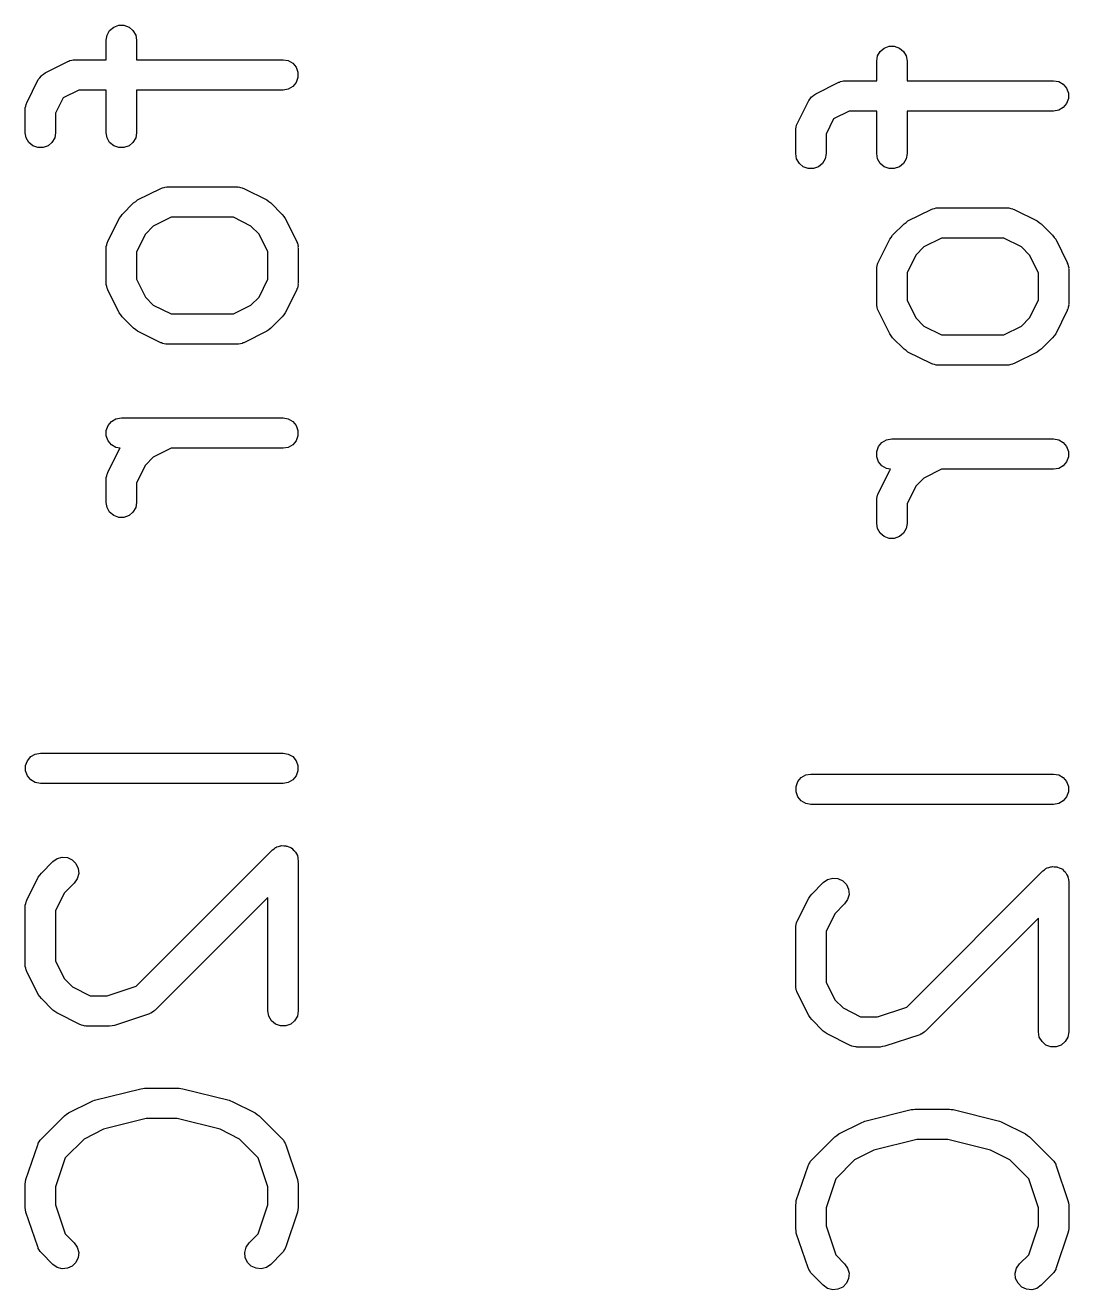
# Model space of a CAD drawing. Extents: x 91.3 to 189.8, y -113.5 to -60.4.
# Drawn here: x 133.652 to 137.092, y -71.05 to -66.882 of the extents above; entities that cross this region are included whole.
import ezdxf

# ---------------------------------------------------------------- set-up
doc = ezdxf.new("R2010")
doc.units = 0
doc.header["$MEASUREMENT"] = 0
doc.layers.add('BLACK', color=7, linetype='CONTINUOUS')

msp = doc.modelspace()

# ---------------------------------------------------------------- linework, layer by layer
at = {"layer": 'Black'}
for p, q in [((133.93, -66.8993), (133.944, -66.8881)), ((133.944, -66.8881), (133.96, -66.8822)), ((133.96, -66.8822), (133.977, -66.8822)), ((133.977, -66.8822), (133.994, -66.8881)), ((133.994, -66.8881), (134.007, -66.8993)), ((133.919, -66.9314), (133.922, -66.9143)), ((133.919, -66.9957), (133.919, -66.9314)), ((133.922, -66.9143), (133.93, -66.8993)), ((134.007, -66.8993), (134.016, -66.9143)), ((134.016, -66.9143), (134.019, -66.9314)), ((134.019, -66.9314), (134.019, -66.9957)), ((136.462, -66.9834), (136.47, -66.9683)), ((136.47, -66.9683), (136.484, -66.9572)), ((136.484, -66.9572), (136.5, -66.9512)), ((136.5, -66.9512), (136.517, -66.9512)), ((136.517, -66.9512), (136.534, -66.9572)), ((136.534, -66.9572), (136.547, -66.9683)), ((136.547, -66.9683), (136.556, -66.9834)), ((133.718, -67.0391), (133.794, -67.001)), ((133.794, -67.001), (133.797, -67.0002)), ((133.797, -67.0002), (133.799, -66.9987)), ((133.799, -66.9987), (133.805, -66.9977)), ((133.805, -66.9977), (133.81, -66.996)), ((133.81, -66.996), (133.813, -66.9962)), ((133.813, -66.9962), (133.816, -66.9957)), ((133.816, -66.9957), (133.919, -66.9957)), ((134.019, -66.9957), (134.502, -66.9957)), ((134.502, -66.9957), (134.519, -66.9987)), ((134.519, -66.9987), (134.534, -67.0074)), ((134.534, -67.0074), (134.545, -67.0207)), ((134.545, -67.0207), (134.551, -67.037)), ((136.459, -67.0005), (136.462, -66.9834)), ((136.459, -67.0648), (136.459, -67.0005)), ((136.556, -66.9834), (136.559, -67.0005)), ((136.559, -67.0005), (136.559, -67.0648)), ((133.657, -67.1376), (133.695, -67.0614)), ((133.695, -67.0614), (133.7, -67.0556)), ((133.7, -67.0556), (133.704, -67.0494)), ((133.704, -67.0494), (133.705, -67.0486)), ((133.705, -67.0486), (133.706, -67.0475)), ((133.706, -67.0475), (133.712, -67.0435)), ((133.712, -67.0435), (133.718, -67.0391)), ((134.551, -67.0544), (134.545, -67.0707)), ((134.551, -67.037), (134.551, -67.0544)), ((133.828, -67.0957), (133.777, -67.1211)), ((133.919, -67.0957), (133.828, -67.0957)), ((133.919, -67.2362), (133.919, -67.0957)), ((134.502, -67.0957), (134.019, -67.0957)), ((134.019, -67.0957), (134.019, -67.2362)), ((134.519, -67.0927), (134.502, -67.0957)), ((134.534, -67.084), (134.519, -67.0927)), ((134.545, -67.0707), (134.534, -67.084)), ((136.258, -67.1081), (136.334, -67.07)), ((136.334, -67.07), (136.337, -67.0692)), ((136.337, -67.0692), (136.339, -67.0678)), ((136.339, -67.0678), (136.345, -67.0668)), ((136.345, -67.0668), (136.35, -67.0651)), ((136.35, -67.0651), (136.353, -67.0653)), ((136.353, -67.0653), (136.356, -67.0648)), ((136.356, -67.0648), (136.459, -67.0648)), ((136.559, -67.0648), (137.042, -67.0648)), ((137.042, -67.0648), (137.059, -67.0678)), ((137.059, -67.0678), (137.074, -67.0765)), ((137.074, -67.0765), (137.085, -67.0898)), ((137.085, -67.0898), (137.091, -67.1061)), ((137.091, -67.1061), (137.091, -67.1234)), ((133.654, -67.1487), (133.655, -67.1429)), ((133.655, -67.1429), (133.656, -67.1404)), ((133.656, -67.1404), (133.657, -67.1376)), ((133.777, -67.1211), (133.752, -67.1718)), ((136.197, -67.2067), (136.235, -67.1305)), ((136.235, -67.1305), (136.24, -67.1246)), ((136.24, -67.1246), (136.244, -67.1185)), ((136.244, -67.1185), (136.245, -67.1177)), ((136.245, -67.1177), (136.246, -67.1165)), ((136.246, -67.1165), (136.252, -67.1125)), ((136.252, -67.1125), (136.258, -67.1081)), ((137.085, -67.1398), (137.074, -67.1531)), ((137.091, -67.1234), (137.085, -67.1398)), ((133.652, -67.1543), (133.654, -67.1487)), ((133.652, -67.1572), (133.652, -67.1543)), ((133.652, -67.16), (133.652, -67.1572)), ((133.652, -67.2362), (133.652, -67.16)), ((133.752, -67.1718), (133.752, -67.2362)), ((136.368, -67.1648), (136.317, -67.1901)), ((136.459, -67.1648), (136.368, -67.1648)), ((136.459, -67.3052), (136.459, -67.1648)), ((137.042, -67.1648), (136.559, -67.1648)), ((136.559, -67.1648), (136.559, -67.3052)), ((137.059, -67.1617), (137.042, -67.1648)), ((137.074, -67.1531), (137.059, -67.1617)), ((136.192, -67.2233), (136.194, -67.2177)), ((136.192, -67.2262), (136.192, -67.2233)), ((136.192, -67.229), (136.192, -67.2262)), ((136.192, -67.3052), (136.192, -67.229)), ((136.194, -67.2177), (136.195, -67.2119)), ((136.195, -67.2119), (136.196, -67.2094)), ((136.196, -67.2094), (136.197, -67.2067)), ((136.317, -67.1901), (136.292, -67.2408)), ((133.655, -67.2533), (133.652, -67.2362)), ((133.664, -67.2683), (133.655, -67.2533)), ((133.677, -67.2795), (133.664, -67.2683)), ((133.74, -67.2683), (133.727, -67.2795)), ((133.749, -67.2533), (133.74, -67.2683)), ((133.752, -67.2362), (133.749, -67.2533)), ((133.922, -67.2533), (133.919, -67.2362)), ((133.93, -67.2683), (133.922, -67.2533)), ((133.944, -67.2795), (133.93, -67.2683)), ((134.007, -67.2683), (133.994, -67.2795)), ((134.016, -67.2533), (134.007, -67.2683)), ((134.019, -67.2362), (134.016, -67.2533)), ((136.292, -67.2408), (136.292, -67.3052)), ((133.693, -67.2854), (133.677, -67.2795)), ((133.711, -67.2854), (133.693, -67.2854)), ((133.727, -67.2795), (133.711, -67.2854)), ((133.96, -67.2854), (133.944, -67.2795)), ((133.977, -67.2854), (133.96, -67.2854)), ((133.994, -67.2795), (133.977, -67.2854)), ((136.195, -67.3223), (136.192, -67.3052)), ((136.292, -67.3052), (136.289, -67.3223)), ((136.462, -67.3223), (136.459, -67.3052)), ((136.559, -67.3052), (136.556, -67.3223)), ((136.204, -67.3374), (136.195, -67.3223)), ((136.217, -67.3485), (136.204, -67.3374)), ((136.233, -67.3545), (136.217, -67.3485)), ((136.251, -67.3545), (136.233, -67.3545)), ((136.267, -67.3485), (136.251, -67.3545)), ((136.28, -67.3374), (136.267, -67.3485)), ((136.289, -67.3223), (136.28, -67.3374)), ((136.47, -67.3374), (136.462, -67.3223)), ((136.484, -67.3485), (136.47, -67.3374)), ((136.5, -67.3545), (136.484, -67.3485)), ((136.517, -67.3545), (136.5, -67.3545)), ((136.534, -67.3485), (136.517, -67.3545)), ((136.547, -67.3374), (136.534, -67.3485)), ((136.556, -67.3223), (136.547, -67.3374)), ((134.022, -67.4581), (134.099, -67.42)), ((134.099, -67.42), (134.101, -67.4192)), ((134.101, -67.4192), (134.104, -67.4178)), ((134.104, -67.4178), (134.11, -67.4168)), ((134.11, -67.4168), (134.115, -67.4151)), ((134.115, -67.4151), (134.118, -67.4153)), ((134.118, -67.4153), (134.121, -67.4148)), ((134.121, -67.4148), (134.35, -67.4148)), ((134.35, -67.4148), (134.352, -67.4153)), ((134.352, -67.4153), (134.355, -67.4151)), ((134.355, -67.4151), (134.361, -67.4168)), ((134.361, -67.4168), (134.367, -67.4178)), ((134.367, -67.4178), (134.369, -67.4192)), ((134.369, -67.4192), (134.372, -67.42)), ((134.372, -67.42), (134.448, -67.4581)), ((133.971, -67.5056), (134.009, -67.4675)), ((134.009, -67.4675), (134.016, -67.4629)), ((134.016, -67.4629), (134.022, -67.4581)), ((134.448, -67.4581), (134.455, -67.4629)), ((134.455, -67.4629), (134.461, -67.4675)), ((134.461, -67.4675), (134.499, -67.5056)), ((133.924, -67.5948), (133.962, -67.5186)), ((133.962, -67.5186), (133.967, -67.5122)), ((133.967, -67.5122), (133.971, -67.5056)), ((134.133, -67.5148), (134.074, -67.5439)), ((134.338, -67.5148), (134.133, -67.5148)), ((134.396, -67.5439), (134.338, -67.5148)), ((134.499, -67.5056), (134.504, -67.5122)), ((134.504, -67.5122), (134.509, -67.5186)), ((134.509, -67.5186), (134.547, -67.5948)), ((136.562, -67.5272), (136.639, -67.4891)), ((136.639, -67.4891), (136.641, -67.4883)), ((136.641, -67.4883), (136.644, -67.4868)), ((136.644, -67.4868), (136.65, -67.4858)), ((136.65, -67.4858), (136.655, -67.4841)), ((136.655, -67.4841), (136.658, -67.4843)), ((136.658, -67.4843), (136.661, -67.4838)), ((136.661, -67.4838), (136.89, -67.4838)), ((136.89, -67.4838), (136.892, -67.4843)), ((136.892, -67.4843), (136.895, -67.4841)), ((136.895, -67.4841), (136.901, -67.4858)), ((136.901, -67.4858), (136.907, -67.4868)), ((136.907, -67.4868), (136.909, -67.4883)), ((136.909, -67.4883), (136.912, -67.4891)), ((136.912, -67.4891), (136.988, -67.5272)), ((134.074, -67.5439), (134.048, -67.5706)), ((134.423, -67.5706), (134.396, -67.5439)), ((136.511, -67.5746), (136.549, -67.5365)), ((136.549, -67.5365), (136.556, -67.532)), ((136.556, -67.532), (136.562, -67.5272)), ((136.988, -67.5272), (136.995, -67.5319)), ((136.995, -67.5319), (137.001, -67.5365)), ((137.001, -67.5365), (137.039, -67.5746)), ((133.919, -67.6114), (133.921, -67.6058)), ((133.921, -67.6058), (133.922, -67.6)), ((133.922, -67.6), (133.923, -67.5975)), ((133.923, -67.5975), (133.924, -67.5948)), ((134.048, -67.5706), (134.019, -67.6289)), ((134.452, -67.6289), (134.423, -67.5706)), ((134.547, -67.5948), (134.547, -67.5975)), ((134.547, -67.5975), (134.549, -67.6)), ((134.549, -67.6), (134.55, -67.6058)), ((134.55, -67.6058), (134.552, -67.6114)), ((136.464, -67.6638), (136.502, -67.5876)), ((136.502, -67.5876), (136.507, -67.5812)), ((136.507, -67.5812), (136.511, -67.5746)), ((136.673, -67.5838), (136.614, -67.613)), ((136.878, -67.5838), (136.673, -67.5838)), ((136.936, -67.613), (136.878, -67.5838)), ((137.039, -67.5746), (137.044, -67.5812)), ((137.044, -67.5812), (137.049, -67.5876)), ((137.049, -67.5876), (137.087, -67.6638)), ((133.919, -67.6143), (133.919, -67.6114)), ((133.919, -67.6171), (133.919, -67.6143)), ((133.919, -67.7314), (133.919, -67.6171)), ((134.019, -67.6289), (134.019, -67.7196)), ((134.452, -67.7196), (134.452, -67.6289)), ((134.552, -67.6114), (134.551, -67.6143)), ((134.551, -67.6143), (134.552, -67.6171)), ((134.552, -67.6171), (134.552, -67.7314)), ((136.588, -67.6396), (136.559, -67.698)), ((136.614, -67.613), (136.588, -67.6396)), ((136.963, -67.6396), (136.936, -67.613)), ((136.992, -67.698), (136.963, -67.6396)), ((136.459, -67.6805), (136.461, -67.6749)), ((136.459, -67.6834), (136.459, -67.6805)), ((136.459, -67.6862), (136.459, -67.6834)), ((136.459, -67.8005), (136.459, -67.6862)), ((136.461, -67.6749), (136.462, -67.6691)), ((136.462, -67.6691), (136.463, -67.6666)), ((136.463, -67.6666), (136.464, -67.6638)), ((137.087, -67.6638), (137.087, -67.6666)), ((137.087, -67.6666), (137.089, -67.6691)), ((137.089, -67.6691), (137.09, -67.6749)), ((137.09, -67.6749), (137.092, -67.6805)), ((137.092, -67.6805), (137.091, -67.6834)), ((137.091, -67.6834), (137.092, -67.6862)), ((137.092, -67.6862), (137.092, -67.8005)), ((133.919, -67.7343), (133.919, -67.7314)), ((134.019, -67.7196), (134.048, -67.778)), ((134.423, -67.778), (134.452, -67.7196)), ((134.552, -67.7314), (134.551, -67.7343)), ((136.559, -67.698), (136.559, -67.7887)), ((136.992, -67.7887), (136.992, -67.698)), ((133.919, -67.7371), (133.919, -67.7343)), ((133.921, -67.7428), (133.919, -67.7371)), ((133.922, -67.7485), (133.921, -67.7428)), ((133.923, -67.751), (133.922, -67.7485)), ((133.924, -67.7538), (133.923, -67.751)), ((133.962, -67.83), (133.924, -67.7538)), ((134.547, -67.7538), (134.509, -67.83)), ((134.549, -67.7485), (134.547, -67.751)), ((134.547, -67.751), (134.547, -67.7538)), ((134.55, -67.7428), (134.549, -67.7485)), ((134.552, -67.7371), (134.55, -67.7428)), ((134.551, -67.7343), (134.552, -67.7371)), ((134.048, -67.778), (134.074, -67.8046)), ((134.074, -67.8046), (134.133, -67.8338)), ((134.338, -67.8338), (134.396, -67.8046)), ((134.396, -67.8046), (134.423, -67.778)), ((136.459, -67.8033), (136.459, -67.8005)), ((136.459, -67.8062), (136.459, -67.8033)), ((136.461, -67.8118), (136.459, -67.8062)), ((136.462, -67.8176), (136.461, -67.8118)), ((136.559, -67.7887), (136.588, -67.847)), ((136.963, -67.847), (136.992, -67.7887)), ((137.09, -67.8118), (137.089, -67.8176)), ((137.092, -67.8062), (137.09, -67.8118)), ((137.092, -67.8005), (137.091, -67.8033)), ((137.091, -67.8033), (137.092, -67.8062)), ((133.967, -67.8364), (133.962, -67.83)), ((133.971, -67.843), (133.967, -67.8364)), ((134.009, -67.8811), (133.971, -67.843)), ((134.133, -67.8338), (134.338, -67.8338)), ((134.499, -67.843), (134.461, -67.8811)), ((134.504, -67.8364), (134.499, -67.843)), ((134.509, -67.83), (134.504, -67.8364)), ((136.463, -67.8201), (136.462, -67.8176)), ((136.464, -67.8228), (136.463, -67.8201)), ((136.502, -67.899), (136.464, -67.8228)), ((136.588, -67.847), (136.614, -67.8737)), ((136.936, -67.8737), (136.963, -67.847)), ((137.087, -67.8228), (137.049, -67.899)), ((137.089, -67.8176), (137.087, -67.8201)), ((137.087, -67.8201), (137.087, -67.8228)), ((134.016, -67.8857), (134.009, -67.8811)), ((134.022, -67.8904), (134.016, -67.8857)), ((134.099, -67.9285), (134.022, -67.8904)), ((134.448, -67.8904), (134.372, -67.9285)), ((134.455, -67.8857), (134.448, -67.8904)), ((134.461, -67.8811), (134.455, -67.8857)), ((136.614, -67.8737), (136.673, -67.9029)), ((136.878, -67.9029), (136.936, -67.8737)), ((134.101, -67.9294), (134.099, -67.9285)), ((134.104, -67.9308), (134.101, -67.9294)), ((134.11, -67.9318), (134.104, -67.9308)), ((134.115, -67.9335), (134.11, -67.9318)), ((134.118, -67.9333), (134.115, -67.9335)), ((134.121, -67.9338), (134.118, -67.9333)), ((134.35, -67.9338), (134.121, -67.9338)), ((134.352, -67.9333), (134.35, -67.9338)), ((134.355, -67.9335), (134.352, -67.9333)), ((134.361, -67.9318), (134.355, -67.9335)), ((134.367, -67.9308), (134.361, -67.9318)), ((134.369, -67.9294), (134.367, -67.9308)), ((134.372, -67.9285), (134.369, -67.9294)), ((136.507, -67.9055), (136.502, -67.899)), ((136.511, -67.912), (136.507, -67.9055)), ((136.549, -67.9501), (136.511, -67.912)), ((136.673, -67.9029), (136.878, -67.9029)), ((137.039, -67.912), (137.001, -67.9501)), ((137.044, -67.9055), (137.039, -67.912)), ((137.049, -67.899), (137.044, -67.9055)), ((136.556, -67.9547), (136.549, -67.9501)), ((136.562, -67.9595), (136.556, -67.9547)), ((136.639, -67.9976), (136.562, -67.9595)), ((136.988, -67.9595), (136.912, -67.9976)), ((136.995, -67.9547), (136.988, -67.9595)), ((137.001, -67.9501), (136.995, -67.9547)), ((136.641, -67.9984), (136.639, -67.9976)), ((136.644, -67.9998), (136.641, -67.9984)), ((136.65, -68.0009), (136.644, -67.9998)), ((136.655, -68.0025), (136.65, -68.0009)), ((136.658, -68.0024), (136.655, -68.0025)), ((136.661, -68.0029), (136.658, -68.0024)), ((136.89, -68.0029), (136.661, -68.0029)), ((136.892, -68.0024), (136.89, -68.0029)), ((136.895, -68.0025), (136.892, -68.0024)), ((136.901, -68.0009), (136.895, -68.0025)), ((136.907, -67.9998), (136.901, -68.0009)), ((136.909, -67.9984), (136.907, -67.9998)), ((136.912, -67.9976), (136.909, -67.9984)), ((133.925, -68.2017), (133.936, -68.1884)), ((133.936, -68.1884), (133.951, -68.1797)), ((133.951, -68.1797), (133.969, -68.1767)), ((133.969, -68.1767), (134.502, -68.1767)), ((134.502, -68.1767), (134.519, -68.1797)), ((134.519, -68.1797), (134.534, -68.1884)), ((134.534, -68.1884), (134.545, -68.2017)), ((133.919, -68.218), (133.925, -68.2017)), ((133.919, -68.2353), (133.919, -68.218)), ((134.545, -68.2017), (134.551, -68.218)), ((134.551, -68.218), (134.551, -68.2353)), ((133.925, -68.2517), (133.919, -68.2353)), ((133.936, -68.265), (133.925, -68.2517)), ((133.951, -68.2737), (133.936, -68.265)), ((134.534, -68.265), (134.519, -68.2737)), ((134.545, -68.2517), (134.534, -68.265)), ((134.551, -68.2353), (134.545, -68.2517)), ((136.459, -68.287), (136.465, -68.2707)), ((136.465, -68.2707), (136.476, -68.2574)), ((136.476, -68.2574), (136.491, -68.2487)), ((136.491, -68.2487), (136.509, -68.2457)), ((136.509, -68.2457), (137.042, -68.2457)), ((137.042, -68.2457), (137.059, -68.2487)), ((137.059, -68.2487), (137.074, -68.2574)), ((137.074, -68.2574), (137.085, -68.2707)), ((137.085, -68.2707), (137.091, -68.287)), ((133.924, -68.3567), (133.962, -68.2805)), ((133.965, -68.2761), (133.951, -68.2737)), ((133.962, -68.2805), (133.965, -68.2761)), ((134.074, -68.3059), (134.048, -68.3325)), ((134.133, -68.2767), (134.074, -68.3059)), ((134.502, -68.2767), (134.133, -68.2767)), ((134.519, -68.2737), (134.502, -68.2767)), ((136.459, -68.3044), (136.459, -68.287)), ((136.465, -68.3207), (136.459, -68.3044)), ((137.091, -68.3044), (137.085, -68.3207)), ((137.091, -68.287), (137.091, -68.3044)), ((133.923, -68.3594), (133.924, -68.3567)), ((134.048, -68.3325), (134.019, -68.3909)), ((136.464, -68.4257), (136.502, -68.3495)), ((136.476, -68.334), (136.465, -68.3207)), ((136.491, -68.3427), (136.476, -68.334)), ((136.505, -68.3451), (136.491, -68.3427)), ((136.502, -68.3495), (136.505, -68.3451)), ((136.673, -68.3457), (136.614, -68.3749)), ((137.042, -68.3457), (136.673, -68.3457)), ((137.059, -68.3427), (137.042, -68.3457)), ((137.074, -68.334), (137.059, -68.3427)), ((137.085, -68.3207), (137.074, -68.334)), ((133.919, -68.3733), (133.921, -68.3677)), ((133.919, -68.3762), (133.919, -68.3733)), ((133.919, -68.379), (133.919, -68.3762)), ((133.919, -68.4552), (133.919, -68.379)), ((133.921, -68.3677), (133.922, -68.3619)), ((133.922, -68.3619), (133.923, -68.3594)), ((134.019, -68.3909), (134.019, -68.4552)), ((136.614, -68.3749), (136.588, -68.4015)), ((136.459, -68.4424), (136.461, -68.4368)), ((136.461, -68.4368), (136.462, -68.431)), ((136.462, -68.431), (136.463, -68.4285)), ((136.463, -68.4285), (136.464, -68.4257)), ((136.588, -68.4015), (136.559, -68.4599)), ((133.922, -68.4723), (133.919, -68.4552)), ((133.93, -68.4874), (133.922, -68.4723)), ((134.016, -68.4723), (134.007, -68.4874)), ((134.019, -68.4552), (134.016, -68.4723)), ((136.459, -68.4453), (136.459, -68.4424)), ((136.459, -68.4481), (136.459, -68.4453)), ((136.459, -68.5243), (136.459, -68.4481)), ((136.559, -68.4599), (136.559, -68.5243)), ((133.944, -68.4985), (133.93, -68.4874)), ((133.96, -68.5045), (133.944, -68.4985)), ((133.977, -68.5045), (133.96, -68.5045)), ((133.994, -68.4985), (133.977, -68.5045)), ((134.007, -68.4874), (133.994, -68.4985)), ((136.462, -68.5414), (136.459, -68.5243)), ((136.47, -68.5564), (136.462, -68.5414)), ((136.484, -68.5676), (136.47, -68.5564)), ((136.547, -68.5564), (136.534, -68.5676)), ((136.556, -68.5414), (136.547, -68.5564)), ((136.559, -68.5243), (136.556, -68.5414)), ((136.5, -68.5735), (136.484, -68.5676)), ((136.517, -68.5735), (136.5, -68.5735)), ((136.534, -68.5676), (136.517, -68.5735)), ((133.653, -69.3227), (133.659, -69.3064)), ((133.659, -69.3064), (133.67, -69.2931)), ((133.67, -69.2931), (133.685, -69.2844)), ((133.685, -69.2844), (133.702, -69.2814)), ((133.702, -69.2814), (134.502, -69.2814)), ((134.502, -69.2814), (134.519, -69.2844)), ((134.519, -69.2844), (134.534, -69.2931)), ((134.534, -69.2931), (134.545, -69.3064)), ((134.545, -69.3064), (134.551, -69.3227)), ((133.653, -69.3401), (133.653, -69.3227)), ((133.659, -69.3564), (133.653, -69.3401)), ((133.67, -69.3697), (133.659, -69.3564)), ((134.545, -69.3564), (134.534, -69.3697)), ((134.551, -69.3401), (134.545, -69.3564)), ((134.551, -69.3227), (134.551, -69.3401)), ((136.21, -69.3622), (136.225, -69.3535)), ((136.225, -69.3535), (136.242, -69.3505)), ((136.242, -69.3505), (137.042, -69.3505)), ((137.042, -69.3505), (137.059, -69.3535)), ((137.059, -69.3535), (137.074, -69.3622)), ((133.685, -69.3784), (133.67, -69.3697)), ((133.702, -69.3814), (133.685, -69.3784)), ((134.502, -69.3814), (133.702, -69.3814)), ((134.519, -69.3784), (134.502, -69.3814)), ((134.534, -69.3697), (134.519, -69.3784)), ((136.193, -69.3918), (136.199, -69.3755)), ((136.193, -69.4092), (136.193, -69.3918)), ((136.199, -69.3755), (136.21, -69.3622)), ((137.074, -69.3622), (137.085, -69.3755)), ((137.085, -69.3755), (137.091, -69.3918)), ((137.091, -69.3918), (137.091, -69.4092)), ((136.199, -69.4255), (136.193, -69.4092)), ((136.21, -69.4388), (136.199, -69.4255)), ((136.225, -69.4475), (136.21, -69.4388)), ((137.074, -69.4388), (137.059, -69.4475)), ((137.085, -69.4255), (137.074, -69.4388)), ((137.091, -69.4092), (137.085, -69.4255)), ((136.242, -69.4505), (136.225, -69.4475)), ((137.042, -69.4505), (136.242, -69.4505)), ((137.059, -69.4475), (137.042, -69.4505)), ((134.018, -70.0496), (134.467, -69.6008)), ((134.467, -69.6008), (134.472, -69.5971)), ((134.472, -69.5971), (134.477, -69.5929)), ((134.477, -69.5929), (134.479, -69.5921)), ((134.479, -69.5921), (134.481, -69.5909)), ((134.481, -69.5909), (134.487, -69.5892)), ((134.487, -69.5892), (134.493, -69.587)), ((134.493, -69.587), (134.495, -69.587)), ((134.495, -69.587), (134.498, -69.5864)), ((134.498, -69.5864), (134.504, -69.587)), ((134.504, -69.587), (134.511, -69.587)), ((134.511, -69.587), (134.513, -69.5877)), ((134.513, -69.5877), (134.515, -69.5879)), ((134.515, -69.5879), (134.521, -69.5907)), ((134.521, -69.5907), (134.527, -69.5929)), ((134.527, -69.5929), (134.529, -69.5943)), ((134.529, -69.5943), (134.531, -69.5952)), ((134.531, -69.5952), (134.535, -69.5999)), ((134.535, -69.5999), (134.54, -69.6041)), ((134.54, -69.6041), (134.541, -69.606)), ((134.541, -69.606), (134.543, -69.6075)), ((133.705, -69.677), (133.743, -69.6389)), ((133.743, -69.6389), (133.757, -69.629)), ((133.757, -69.629), (133.774, -69.6245)), ((133.774, -69.6245), (133.791, -69.626)), ((133.791, -69.626), (133.807, -69.6333)), ((133.807, -69.6333), (133.819, -69.6456)), ((133.819, -69.6456), (133.826, -69.6613)), ((134.543, -69.6075), (134.546, -69.6134)), ((134.546, -69.6134), (134.549, -69.6191)), ((134.549, -69.6191), (134.549, -69.6213)), ((134.549, -69.6213), (134.55, -69.6232)), ((134.55, -69.6232), (134.551, -69.6298)), ((134.551, -69.6298), (134.552, -69.6362)), ((134.552, -69.6362), (134.552, -70.1314)), ((133.657, -69.7662), (133.695, -69.69)), ((133.695, -69.69), (133.7, -69.6836)), ((133.7, -69.6836), (133.705, -69.677)), ((133.828, -69.6786), (133.823, -69.6954)), ((133.826, -69.6613), (133.828, -69.6786)), ((136.558, -70.1187), (137.007, -69.6699)), ((137.007, -69.6699), (137.012, -69.6661)), ((137.012, -69.6661), (137.017, -69.6619)), ((137.017, -69.6619), (137.019, -69.6612)), ((137.019, -69.6612), (137.021, -69.6599)), ((137.021, -69.6599), (137.027, -69.6582)), ((137.027, -69.6582), (137.033, -69.656)), ((137.033, -69.656), (137.035, -69.656)), ((137.035, -69.656), (137.038, -69.6554)), ((137.038, -69.6554), (137.044, -69.656)), ((137.044, -69.656), (137.051, -69.656)), ((137.051, -69.656), (137.053, -69.6568)), ((137.053, -69.6568), (137.055, -69.6569)), ((137.055, -69.6569), (137.061, -69.6597)), ((137.061, -69.6597), (137.067, -69.6619)), ((137.067, -69.6619), (137.069, -69.6634)), ((137.069, -69.6634), (137.071, -69.6643)), ((137.071, -69.6643), (137.075, -69.6689)), ((137.075, -69.6689), (137.08, -69.6731)), ((137.08, -69.6731), (137.081, -69.675)), ((137.081, -69.675), (137.083, -69.6766)), ((137.083, -69.6766), (137.086, -69.6825)), ((137.086, -69.6825), (137.089, -69.6881)), ((137.089, -69.6881), (137.089, -69.6903)), ((137.089, -69.6903), (137.09, -69.6923)), ((133.813, -69.7096), (133.781, -69.742)), ((133.823, -69.6954), (133.813, -69.7096)), ((136.245, -69.7461), (136.283, -69.708)), ((136.283, -69.708), (136.297, -69.698)), ((136.297, -69.698), (136.314, -69.6935)), ((136.314, -69.6935), (136.331, -69.695)), ((136.331, -69.695), (136.347, -69.7024)), ((136.347, -69.7024), (136.359, -69.7147)), ((136.359, -69.7147), (136.366, -69.7304)), ((136.366, -69.7304), (136.368, -69.7477)), ((137.09, -69.6923), (137.091, -69.6988)), ((137.091, -69.6988), (137.092, -69.7052)), ((137.092, -69.7052), (137.092, -70.2005)), ((133.654, -69.7772), (133.655, -69.7715)), ((133.655, -69.7715), (133.656, -69.769)), ((133.656, -69.769), (133.657, -69.7662)), ((133.781, -69.742), (133.752, -69.8004)), ((134.452, -69.7569), (134.08, -70.1287)), ((134.452, -70.1314), (134.452, -69.7569)), ((136.197, -69.8353), (136.235, -69.7591)), ((136.235, -69.7591), (136.24, -69.7526)), ((136.24, -69.7526), (136.245, -69.7461)), ((136.363, -69.7645), (136.353, -69.7787)), ((136.368, -69.7477), (136.363, -69.7645)), ((133.652, -69.7829), (133.654, -69.7772)), ((133.652, -69.7857), (133.652, -69.7829)), ((133.652, -69.7886), (133.652, -69.7857)), ((133.652, -69.979), (133.652, -69.7886)), ((133.752, -69.8004), (133.752, -69.9672)), ((136.321, -69.811), (136.292, -69.8694)), ((136.353, -69.7787), (136.321, -69.811)), ((136.192, -69.8519), (136.194, -69.8463)), ((136.192, -69.8548), (136.192, -69.8519)), ((136.192, -69.8576), (136.192, -69.8548)), ((136.194, -69.8463), (136.195, -69.8405)), ((136.195, -69.8405), (136.196, -69.838)), ((136.196, -69.838), (136.197, -69.8353)), ((136.992, -69.8259), (136.62, -70.1977)), ((136.992, -70.2005), (136.992, -69.8259)), ((136.192, -70.0481), (136.192, -69.8576)), ((136.292, -69.8694), (136.292, -70.0363)), ((133.652, -69.9819), (133.652, -69.979)), ((133.652, -69.9848), (133.652, -69.9819)), ((133.752, -69.9672), (133.781, -70.0256)), ((133.654, -69.9904), (133.652, -69.9848)), ((133.655, -69.9961), (133.654, -69.9904)), ((133.656, -69.9986), (133.655, -69.9961)), ((133.657, -70.0014), (133.656, -69.9986)), ((133.695, -70.0776), (133.657, -70.0014)), ((133.781, -70.0256), (133.808, -70.0522)), ((133.808, -70.0522), (133.866, -70.0814)), ((133.922, -70.0814), (134.018, -70.0496)), ((136.192, -70.0509), (136.192, -70.0481)), ((136.192, -70.0538), (136.192, -70.0509)), ((136.194, -70.0594), (136.192, -70.0538)), ((136.195, -70.0652), (136.194, -70.0594)), ((136.196, -70.0677), (136.195, -70.0652)), ((136.292, -70.0363), (136.321, -70.0947)), ((133.7, -70.084), (133.695, -70.0776)), ((133.705, -70.0906), (133.7, -70.084)), ((133.743, -70.1287), (133.705, -70.0906)), ((133.866, -70.0814), (133.922, -70.0814)), ((136.197, -70.0705), (136.196, -70.0677)), ((136.235, -70.1466), (136.197, -70.0705)), ((136.321, -70.0947), (136.348, -70.1213)), ((133.749, -70.1333), (133.743, -70.1287)), ((133.756, -70.1381), (133.749, -70.1333)), ((133.832, -70.1762), (133.756, -70.1381)), ((134.061, -70.1408), (133.946, -70.1789)), ((134.063, -70.1394), (134.061, -70.1408)), ((134.066, -70.1386), (134.063, -70.1394)), ((134.071, -70.1353), (134.066, -70.1386)), ((134.076, -70.1325), (134.071, -70.1353)), ((134.078, -70.1303), (134.076, -70.1325)), ((134.08, -70.1287), (134.078, -70.1303)), ((134.455, -70.1485), (134.452, -70.1314)), ((134.464, -70.1636), (134.455, -70.1485)), ((134.549, -70.1485), (134.54, -70.1636)), ((134.552, -70.1314), (134.549, -70.1485)), ((136.24, -70.1531), (136.235, -70.1466)), ((136.348, -70.1213), (136.406, -70.1505)), ((136.462, -70.1505), (136.558, -70.1187)), ((133.835, -70.177), (133.832, -70.1762)), ((133.837, -70.1784), (133.835, -70.177)), ((133.843, -70.1794), (133.837, -70.1784)), ((133.849, -70.1811), (133.843, -70.1794)), ((133.851, -70.1809), (133.849, -70.1811)), ((133.854, -70.1814), (133.851, -70.1809)), ((133.93, -70.1814), (133.854, -70.1814)), ((133.938, -70.18), (133.93, -70.1814)), ((133.946, -70.1789), (133.938, -70.18)), ((134.477, -70.1747), (134.464, -70.1636)), ((134.493, -70.1807), (134.477, -70.1747)), ((134.511, -70.1807), (134.493, -70.1807)), ((134.527, -70.1747), (134.511, -70.1807)), ((134.54, -70.1636), (134.527, -70.1747)), ((136.245, -70.1596), (136.24, -70.1531)), ((136.283, -70.1977), (136.245, -70.1596)), ((136.406, -70.1505), (136.462, -70.1505)), ((136.289, -70.2023), (136.283, -70.1977)), ((136.296, -70.2071), (136.289, -70.2023)), ((136.372, -70.2452), (136.296, -70.2071)), ((136.601, -70.2098), (136.486, -70.2479)), ((136.603, -70.2084), (136.601, -70.2098)), ((136.606, -70.2077), (136.603, -70.2084)), ((136.611, -70.2043), (136.606, -70.2077)), ((136.616, -70.2015), (136.611, -70.2043)), ((136.618, -70.1994), (136.616, -70.2015)), ((136.62, -70.1977), (136.618, -70.1994)), ((136.995, -70.2176), (136.992, -70.2005)), ((137.004, -70.2326), (136.995, -70.2176)), ((137.089, -70.2176), (137.08, -70.2326)), ((137.092, -70.2005), (137.089, -70.2176)), ((136.375, -70.246), (136.372, -70.2452)), ((136.377, -70.2475), (136.375, -70.246)), ((136.383, -70.2485), (136.377, -70.2475)), ((136.389, -70.2501), (136.383, -70.2485)), ((136.391, -70.25), (136.389, -70.2501)), ((136.394, -70.2505), (136.391, -70.25)), ((136.47, -70.2505), (136.394, -70.2505)), ((136.478, -70.2491), (136.47, -70.2505)), ((136.486, -70.2479), (136.478, -70.2491)), ((137.017, -70.2438), (137.004, -70.2326)), ((137.033, -70.2497), (137.017, -70.2438)), ((137.051, -70.2497), (137.033, -70.2497)), ((137.067, -70.2438), (137.051, -70.2497)), ((137.08, -70.2326), (137.067, -70.2438)), ((133.88, -70.4258), (134.033, -70.3877)), ((134.033, -70.3877), (134.039, -70.3873)), ((134.039, -70.3873), (134.045, -70.3862)), ((134.045, -70.3862), (134.159, -70.3862)), ((134.159, -70.3862), (134.165, -70.3873)), ((134.165, -70.3873), (134.171, -70.3877)), ((134.171, -70.3877), (134.324, -70.4258)), ((133.794, -70.4677), (133.87, -70.4296)), ((133.87, -70.4296), (133.875, -70.428)), ((133.875, -70.428), (133.88, -70.4258)), ((134.324, -70.4258), (134.329, -70.428)), ((134.329, -70.428), (134.334, -70.4296)), ((134.334, -70.4296), (134.41, -70.4677)), ((133.705, -70.5532), (133.781, -70.477)), ((133.781, -70.477), (133.787, -70.4724)), ((133.787, -70.4724), (133.794, -70.4677)), ((134.41, -70.4677), (134.416, -70.4724)), ((134.416, -70.4724), (134.423, -70.477)), ((134.423, -70.477), (134.499, -70.5532)), ((136.42, -70.4948), (136.573, -70.4567)), ((136.573, -70.4567), (136.579, -70.4563)), ((136.579, -70.4563), (136.585, -70.4552)), ((136.585, -70.4552), (136.699, -70.4552)), ((136.699, -70.4552), (136.705, -70.4563)), ((136.705, -70.4563), (136.711, -70.4567)), ((136.711, -70.4567), (136.864, -70.4948)), ((133.91, -70.5215), (133.846, -70.5535)), ((134.051, -70.4862), (133.91, -70.5215)), ((134.153, -70.4862), (134.051, -70.4862)), ((134.294, -70.5215), (134.153, -70.4862)), ((134.358, -70.5535), (134.294, -70.5215)), ((136.334, -70.5367), (136.41, -70.4986)), ((136.41, -70.4986), (136.415, -70.4971)), ((136.415, -70.4971), (136.42, -70.4948)), ((136.864, -70.4948), (136.869, -70.4971)), ((136.869, -70.4971), (136.874, -70.4986)), ((136.874, -70.4986), (136.95, -70.5367)), ((133.695, -70.5674), (133.698, -70.5626)), ((133.698, -70.5626), (133.701, -70.5575)), ((133.701, -70.5575), (133.703, -70.5556)), ((133.703, -70.5556), (133.705, -70.5532)), ((133.846, -70.5535), (133.784, -70.6156)), ((134.42, -70.6156), (134.358, -70.5535)), ((134.499, -70.5532), (134.501, -70.5556)), ((134.501, -70.5556), (134.503, -70.5575)), ((134.503, -70.5575), (134.506, -70.5626)), ((134.506, -70.5626), (134.509, -70.5674)), ((136.245, -70.6223), (136.321, -70.5461)), ((136.321, -70.5461), (136.327, -70.5415)), ((136.327, -70.5415), (136.334, -70.5367)), ((136.591, -70.5552), (136.45, -70.5905)), ((136.693, -70.5552), (136.591, -70.5552)), ((136.834, -70.5905), (136.693, -70.5552)), ((136.95, -70.5367), (136.956, -70.5415)), ((136.956, -70.5415), (136.963, -70.5461)), ((136.963, -70.5461), (137.039, -70.6223)), ((133.654, -70.687), (133.693, -70.5728)), ((133.693, -70.5728), (133.694, -70.5702)), ((133.694, -70.5702), (133.695, -70.5674)), ((134.509, -70.5674), (134.51, -70.5702)), ((134.51, -70.5702), (134.511, -70.5728)), ((134.511, -70.5728), (134.549, -70.687)), ((136.45, -70.5905), (136.386, -70.6225)), ((136.898, -70.6225), (136.834, -70.5905)), ((133.784, -70.6156), (133.752, -70.711)), ((134.452, -70.711), (134.42, -70.6156)), ((136.194, -70.7561), (136.233, -70.6418)), ((136.233, -70.6418), (136.234, -70.6393)), ((136.234, -70.6393), (136.235, -70.6365)), ((136.235, -70.6365), (136.238, -70.6317)), ((136.238, -70.6317), (136.241, -70.6265)), ((136.241, -70.6265), (136.243, -70.6246)), ((136.243, -70.6246), (136.245, -70.6223)), ((136.386, -70.6225), (136.324, -70.6846)), ((136.96, -70.6846), (136.898, -70.6225)), ((137.039, -70.6223), (137.041, -70.6246)), ((137.041, -70.6246), (137.043, -70.6265)), ((137.043, -70.6265), (137.046, -70.6317)), ((137.046, -70.6317), (137.049, -70.6365)), ((137.049, -70.6365), (137.05, -70.6393)), ((137.05, -70.6393), (137.051, -70.6418)), ((137.051, -70.6418), (137.089, -70.7561)), ((133.653, -70.695), (133.654, -70.687)), ((134.549, -70.687), (134.551, -70.695)), ((136.324, -70.6846), (136.292, -70.78)), ((136.992, -70.78), (136.96, -70.6846)), ((133.652, -70.7029), (133.653, -70.695)), ((133.652, -70.779), (133.652, -70.7029)), ((133.752, -70.711), (133.752, -70.7709)), ((134.452, -70.7709), (134.452, -70.711)), ((134.551, -70.695), (134.552, -70.7029)), ((134.552, -70.7029), (134.552, -70.779)), ((133.752, -70.7709), (133.784, -70.8663)), ((134.42, -70.8663), (134.452, -70.7709)), ((136.192, -70.7719), (136.193, -70.764)), ((136.192, -70.8481), (136.192, -70.7719)), ((136.193, -70.764), (136.194, -70.7561)), ((137.089, -70.7561), (137.091, -70.764)), ((137.091, -70.764), (137.092, -70.7719)), ((137.092, -70.7719), (137.092, -70.8481)), ((133.653, -70.7869), (133.652, -70.779)), ((133.654, -70.7949), (133.653, -70.7869)), ((133.693, -70.9091), (133.654, -70.7949)), ((134.549, -70.7949), (134.511, -70.9091)), ((134.551, -70.7869), (134.549, -70.7949)), ((134.552, -70.779), (134.551, -70.7869)), ((136.292, -70.78), (136.292, -70.84)), ((136.992, -70.84), (136.992, -70.78)), ((136.193, -70.856), (136.192, -70.8481)), ((136.194, -70.8639), (136.193, -70.856)), ((136.292, -70.84), (136.324, -70.9354)), ((136.96, -70.9354), (136.992, -70.84)), ((137.091, -70.856), (137.089, -70.8639)), ((137.092, -70.8481), (137.091, -70.856)), ((133.784, -70.8663), (133.813, -70.8961)), ((133.813, -70.8961), (133.823, -70.9103)), ((134.38, -70.9103), (134.39, -70.8961)), ((134.39, -70.8961), (134.42, -70.8663)), ((136.233, -70.9782), (136.194, -70.8639)), ((137.089, -70.8639), (137.051, -70.9782)), ((133.694, -70.9117), (133.693, -70.9091)), ((133.695, -70.9145), (133.694, -70.9117)), ((133.698, -70.9193), (133.695, -70.9145)), ((133.701, -70.9244), (133.698, -70.9193)), ((133.703, -70.9263), (133.701, -70.9244)), ((133.705, -70.9287), (133.703, -70.9263)), ((133.743, -70.9668), (133.705, -70.9287)), ((133.823, -70.9103), (133.828, -70.9271)), ((133.828, -70.9271), (133.826, -70.9444)), ((134.376, -70.9271), (134.38, -70.9103)), ((134.377, -70.9444), (134.376, -70.9271)), ((134.499, -70.9287), (134.461, -70.9668)), ((134.501, -70.9263), (134.499, -70.9287)), ((134.503, -70.9244), (134.501, -70.9263)), ((134.506, -70.9193), (134.503, -70.9244)), ((134.509, -70.9145), (134.506, -70.9193)), ((134.51, -70.9117), (134.509, -70.9145)), ((134.511, -70.9091), (134.51, -70.9117)), ((136.324, -70.9354), (136.353, -70.9651)), ((136.93, -70.9651), (136.96, -70.9354)), ((133.757, -70.9767), (133.743, -70.9668)), ((133.774, -70.9812), (133.757, -70.9767)), ((133.791, -70.9797), (133.774, -70.9812)), ((133.807, -70.9724), (133.791, -70.9797)), ((133.819, -70.9601), (133.807, -70.9724)), ((133.826, -70.9444), (133.819, -70.9601)), ((134.385, -70.9601), (134.377, -70.9444)), ((134.397, -70.9724), (134.385, -70.9601)), ((134.413, -70.9797), (134.397, -70.9724)), ((134.43, -70.9812), (134.413, -70.9797)), ((134.447, -70.9767), (134.43, -70.9812)), ((134.461, -70.9668), (134.447, -70.9767)), ((136.234, -70.9807), (136.233, -70.9782)), ((136.235, -70.9835), (136.234, -70.9807)), ((136.353, -70.9651), (136.363, -70.9793)), ((136.363, -70.9793), (136.368, -70.9961)), ((136.916, -70.9961), (136.92, -70.9793)), ((136.92, -70.9793), (136.93, -70.9651)), ((137.05, -70.9807), (137.049, -70.9835)), ((137.051, -70.9782), (137.05, -70.9807)), ((136.238, -70.9883), (136.235, -70.9835)), ((136.241, -70.9935), (136.238, -70.9883)), ((136.243, -70.9954), (136.241, -70.9935)), ((136.245, -70.9977), (136.243, -70.9954)), ((136.283, -71.0358), (136.245, -70.9977)), ((136.366, -71.0134), (136.359, -71.0292)), ((136.368, -70.9961), (136.366, -71.0134)), ((136.917, -71.0134), (136.916, -70.9961)), ((136.925, -71.0292), (136.917, -71.0134)), ((137.039, -70.9977), (137.001, -71.0358)), ((137.041, -70.9954), (137.039, -70.9977)), ((137.043, -70.9935), (137.041, -70.9954)), ((137.046, -70.9883), (137.043, -70.9935)), ((137.049, -70.9835), (137.046, -70.9883)), ((136.297, -71.0458), (136.283, -71.0358)), ((136.314, -71.0503), (136.297, -71.0458)), ((136.331, -71.0488), (136.314, -71.0503)), ((136.347, -71.0414), (136.331, -71.0488)), ((136.359, -71.0292), (136.347, -71.0414)), ((136.937, -71.0414), (136.925, -71.0292)), ((136.953, -71.0488), (136.937, -71.0414)), ((136.97, -71.0503), (136.953, -71.0488)), ((136.987, -71.0458), (136.97, -71.0503)), ((137.001, -71.0358), (136.987, -71.0458))]:
    msp.add_line(p, q, dxfattribs=at)

doc.saveas('drawing.dxf')
